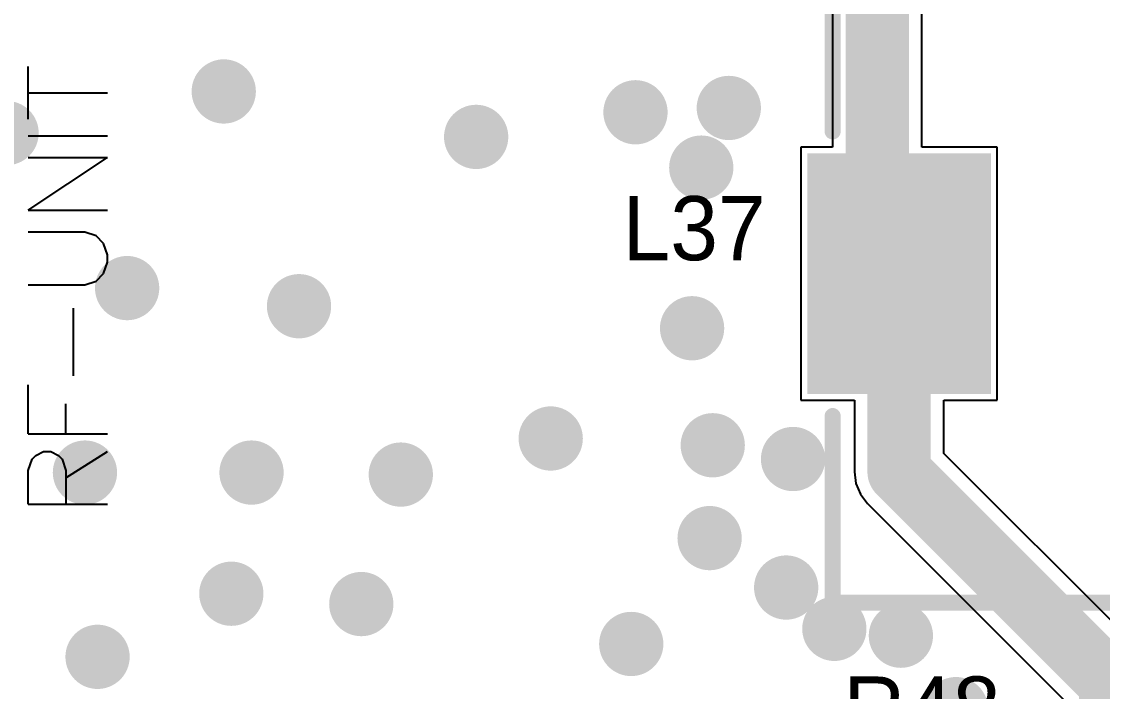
# Model space of a CAD drawing. Header units: millimetres. Extents: x 0 to 7.36, y -3.03 to 0.
# Drawn here: x 5.578 to 6.251, y -2.366 to -1.949 of the extents above; entities that cross this region are included whole.
import ezdxf

# ---------------------------------------------------------------- set-up
doc = ezdxf.new("R2010")
doc.units = ezdxf.units.MM
doc.header["$MEASUREMENT"] = 0
for name, color, linetype in [('BottomLayer', 5, 'Continuous'), ('MultiLayer', 9, 'Continuous'), ('TopLayer', 1, 'Continuous'), ('TopOverlay', 2, 'Continuous'), ('TopPaste', 8, 'Continuous'), ('TopSolder', 216, 'Continuous'), ('ViaHoleLayer', 16, 'Continuous')]:
    doc.layers.add(name, color=color, linetype=linetype)

# ---------------------------------------------------------------- blocks, each defined once
blk = doc.blocks.new('IND_FERRITE_CORE_11')
at = {"layer": 'TopLayer'}
for points in [[(-0.21654, -0.07087), (-0.11024, -0.07087), (-0.21654, 0.07087), (-0.11024, 0.07087)], [(0.11024, -0.07087), (0.21654, -0.07087), (0.11024, 0.07087), (0.21654, 0.07087)]]:
    blk.add_solid(points, dxfattribs=at)
at = {"layer": 'TopOverlay', "const_width": 0.01}
for points in [[(-0.20471, 0.20472), (0.20471, 0.20472)], [(-0.20471, 0.08856), (-0.20471, 0.20472)], [(0.20471, 0.08856), (0.20471, 0.20472)], [(-0.20471, -0.20472), (-0.20471, -0.08856)], [(0.20471, -0.20472), (0.20471, -0.08856)], [(-0.20471, -0.20472), (0.20471, -0.20472)]]:
    blk.add_lwpolyline(points, dxfattribs=at)
at = {"layer": 'TopOverlay', "const_width": 0.005}
for points in [[(-0.20721, 0.20472, 1), (-0.20221, 0.20472, 1)], [(-0.20721, 0.20472, 1), (-0.20221, 0.20472, 1)], [(0.20221, 0.20472, 1), (0.20721, 0.20472, 1)], [(0.20221, 0.20472, 1), (0.20721, 0.20472, 1)], [(-0.20721, 0.08856, 1), (-0.20221, 0.08856, 1)], [(0.20221, 0.08856, 1), (0.20721, 0.08856, 1)], [(-0.20721, -0.08856, 1), (-0.20221, -0.08856, 1)], [(0.20221, -0.08856, 1), (0.20721, -0.08856, 1)], [(-0.20721, -0.20472, 1), (-0.20221, -0.20472, 1)], [(-0.20721, -0.20472, 1), (-0.20221, -0.20472, 1)], [(0.20221, -0.20472, 1), (0.20721, -0.20472, 1)], [(0.20221, -0.20472, 1), (0.20721, -0.20472, 1)]]:
    blk.add_lwpolyline(points, format="xyb", close=True, dxfattribs=at)
at = {"layer": 'TopPaste'}
for points in [[(-0.21654, -0.07087), (-0.11024, -0.07087), (-0.21654, 0.07087), (-0.11024, 0.07087)], [(0.11024, -0.07087), (0.21654, -0.07087), (0.11024, 0.07087), (0.21654, 0.07087)]]:
    blk.add_solid(points, dxfattribs=at)
at = {"layer": 'TopSolder'}
for points in [[(-0.22054, -0.07487), (-0.10624, -0.07487), (-0.22054, 0.07487), (-0.10624, 0.07487)], [(0.10624, -0.07487), (0.22054, -0.07487), (0.10624, 0.07487), (0.22054, 0.07487)]]:
    blk.add_solid(points, dxfattribs=at)
blk = doc.blocks.new('RES_1206_23')
at = {"layer": 'TopLayer'}
for points in [[(-0.08661, -0.03543), (-0.02362, -0.03543), (-0.08661, 0.03543), (-0.02362, 0.03543)], [(0.02362, -0.03543), (0.08661, -0.03543), (0.02362, 0.03543), (0.08661, 0.03543)]]:
    blk.add_solid(points, dxfattribs=at)
at = {"layer": 'TopOverlay', "const_width": 0.01}
for points in [[(0.01178, 0.03146), (-0.01178, 0.03146)], [(0.01178, -0.03146), (-0.01178, -0.03146)]]:
    blk.add_lwpolyline(points, dxfattribs=at)
at = {"layer": 'TopOverlay', "const_width": 0.005}
for points in [[(-0.01428, 0.03146, 1), (-0.00928, 0.03146, 1)], [(0.00928, 0.03146, 1), (0.01428, 0.03146, 1)], [(-0.01428, -0.03146, 1), (-0.00928, -0.03146, 1)], [(0.00928, -0.03146, 1), (0.01428, -0.03146, 1)]]:
    blk.add_lwpolyline(points, format="xyb", close=True, dxfattribs=at)
at = {"layer": 'TopPaste'}
for points in [[(-0.08661, -0.03543), (-0.02362, -0.03543), (-0.08661, 0.03543), (-0.02362, 0.03543)], [(0.02362, -0.03543), (0.08661, -0.03543), (0.02362, 0.03543), (0.08661, 0.03543)]]:
    blk.add_solid(points, dxfattribs=at)
at = {"layer": 'TopSolder'}
for points in [[(-0.09061, -0.03943), (-0.01962, -0.03943), (-0.09061, 0.03943), (-0.01962, 0.03943)], [(0.01962, -0.03943), (0.09061, -0.03943), (0.01962, 0.03943), (0.09061, 0.03943)]]:
    blk.add_solid(points, dxfattribs=at)

msp = doc.modelspace()

# ---------------------------------------------------------------- linework, layer by layer
at = {"layer": 'BottomLayer', "const_width": 0.02}
for points in [[(5.69424, -1.9927, 1), (5.71424, -1.9927, 1)], [(6.00856, -2.00296, 1), (6.02856, -2.00296, 1)], [(5.95048, -2.00565, 1), (5.97048, -2.00565, 1)], [(5.55907, -2.0186, 1), (5.57907, -2.0186, 1)], [(5.85132, -2.02098, 1), (5.87132, -2.02098, 1)], [(5.99142, -2.04009, 1), (6.01142, -2.04009, 1)], [(5.63411, -2.11507, 1), (5.65411, -2.11507, 1)], [(5.74108, -2.12634, 1), (5.76108, -2.12634, 1)], [(5.98571, -2.14005, 1), (6.00571, -2.14005, 1)], [(5.89773, -2.20866, 1), (5.91773, -2.20866, 1)], [(5.99856, -2.21287, 1), (6.01856, -2.21287, 1)], [(6.04854, -2.22144, 1), (6.06854, -2.22144, 1)], [(5.60785, -2.22987, 1), (5.62785, -2.22987, 1)], [(5.71152, -2.22987, 1), (5.73152, -2.22987, 1)], [(5.80443, -2.23112, 1), (5.82443, -2.23112, 1)], [(5.99661, -2.27065, 1), (6.01661, -2.27065, 1)], [(5.69895, -2.30526, 1), (5.71895, -2.30526, 1)], [(6.04426, -2.30141, 1), (6.06426, -2.30141, 1)], [(5.77984, -2.3117, 1), (5.79984, -2.3117, 1)], [(6.07424, -2.32711, 1), (6.09424, -2.32711, 1)], [(6.11565, -2.33139, 1), (6.13565, -2.33139, 1)], [(5.94784, -2.33652, 1), (5.96784, -2.33652, 1)], [(5.6157, -2.34453, 1), (5.6357, -2.34453, 1)], [(6.14993, -2.37709, 1), (6.16993, -2.37709, 1)]]:
    msp.add_lwpolyline(points, format="xyb", close=True, dxfattribs=at)
at = {"layer": 'MultiLayer', "const_width": 0.02}
for points in [[(5.69424, -1.9927, 1), (5.71424, -1.9927, 1)], [(6.00856, -2.00296, 1), (6.02856, -2.00296, 1)], [(5.95048, -2.00565, 1), (5.97048, -2.00565, 1)], [(5.55907, -2.0186, 1), (5.57907, -2.0186, 1)], [(5.85132, -2.02098, 1), (5.87132, -2.02098, 1)], [(5.99142, -2.04009, 1), (6.01142, -2.04009, 1)], [(5.63411, -2.11507, 1), (5.65411, -2.11507, 1)], [(5.74108, -2.12634, 1), (5.76108, -2.12634, 1)], [(5.98571, -2.14005, 1), (6.00571, -2.14005, 1)], [(5.89773, -2.20866, 1), (5.91773, -2.20866, 1)], [(5.99856, -2.21287, 1), (6.01856, -2.21287, 1)], [(6.04854, -2.22144, 1), (6.06854, -2.22144, 1)], [(5.60785, -2.22987, 1), (5.62785, -2.22987, 1)], [(5.71152, -2.22987, 1), (5.73152, -2.22987, 1)], [(5.80443, -2.23112, 1), (5.82443, -2.23112, 1)], [(5.99661, -2.27065, 1), (6.01661, -2.27065, 1)], [(5.69895, -2.30526, 1), (5.71895, -2.30526, 1)], [(6.04426, -2.30141, 1), (6.06426, -2.30141, 1)], [(5.77984, -2.3117, 1), (5.79984, -2.3117, 1)], [(6.07424, -2.32711, 1), (6.09424, -2.32711, 1)], [(6.11565, -2.33139, 1), (6.13565, -2.33139, 1)], [(5.94784, -2.33652, 1), (5.96784, -2.33652, 1)], [(5.6157, -2.34453, 1), (5.6357, -2.34453, 1)], [(6.14993, -2.37709, 1), (6.16993, -2.37709, 1)]]:
    msp.add_lwpolyline(points, format="xyb", close=True, dxfattribs=at)
at = {"layer": 'TopLayer'}
for p, q in [((6.08319, -1.86403), (6.08319, -2.02739)), ((6.13879, -2.02739), (6.13879, -1.86403)), ((6.08319, -2.02739), (6.06348, -2.02739)), ((6.06348, -2.02739), (6.06348, -2.18487)), ((6.18552, -2.02739), (6.13879, -2.02739)), ((6.18552, -2.18487), (6.18552, -2.02739)), ((6.06348, -2.18487), (6.0967, -2.18487)), ((6.0967, -2.18487), (6.0967, -2.22942)), ((6.1523, -2.2179), (6.1523, -2.18487)), ((6.1523, -2.18487), (6.18552, -2.18487)), ((6.2679, -2.3335), (6.1523, -2.2179)), ((6.0967, -2.22942), (6.09765, -2.23661)), ((6.09765, -2.23661), (6.10043, -2.24332)), ((6.10043, -2.24332), (6.10484, -2.24907)), ((6.10484, -2.24907), (6.23252, -2.37675))]:
    msp.add_line(p, q, dxfattribs=at)
at = {"layer": 'TopLayer', "const_width": 0.03937}
for points in [[(6.11099, -2.09261), (6.11099, -1.82466)], [(6.11099, -2.09261), (6.1245, -2.10613)], [(6.1245, -2.22942), (6.1245, -2.10613)], [(6.1245, -2.22942), (6.27189, -2.37681)]]:
    msp.add_lwpolyline(points, dxfattribs=at)
at = {"layer": 'TopLayer'}
for points, const_width in [([(5.69424, -1.9927, 1), (5.71424, -1.9927, 1)], 0.02), ([(6.00856, -2.00296, 1), (6.02856, -2.00296, 1)], 0.02), ([(5.95048, -2.00565, 1), (5.97048, -2.00565, 1)], 0.02), ([(5.55907, -2.0186, 1), (5.57907, -2.0186, 1)], 0.02), ([(5.85132, -2.02098, 1), (5.87132, -2.02098, 1)], 0.02), ([(5.99142, -2.04009, 1), (6.01142, -2.04009, 1)], 0.02), ([(6.10115, -2.09261, 1), (6.12083, -2.09261, 1)], 0.01969), ([(6.10115, -2.09261, 1), (6.12083, -2.09261, 1)], 0.01969), ([(6.11466, -2.10613, 1), (6.13434, -2.10613, 1)], 0.01969), ([(6.11466, -2.10613, 1), (6.13434, -2.10613, 1)], 0.01969), ([(5.63411, -2.11507, 1), (5.65411, -2.11507, 1)], 0.02), ([(5.74108, -2.12634, 1), (5.76108, -2.12634, 1)], 0.02), ([(5.98571, -2.14005, 1), (6.00571, -2.14005, 1)], 0.02), ([(5.89773, -2.20866, 1), (5.91773, -2.20866, 1)], 0.02), ([(5.99856, -2.21287, 1), (6.01856, -2.21287, 1)], 0.02), ([(6.04854, -2.22144, 1), (6.06854, -2.22144, 1)], 0.02), ([(5.60785, -2.22987, 1), (5.62785, -2.22987, 1)], 0.02), ([(5.71152, -2.22987, 1), (5.73152, -2.22987, 1)], 0.02), ([(5.80443, -2.23112, 1), (5.82443, -2.23112, 1)], 0.02), ([(6.11466, -2.22942, 1), (6.13434, -2.22942, 1)], 0.01969), ([(6.11466, -2.22942, 1), (6.13434, -2.22942, 1)], 0.01969), ([(5.99661, -2.27065, 1), (6.01661, -2.27065, 1)], 0.02), ([(5.69895, -2.30526, 1), (5.71895, -2.30526, 1)], 0.02), ([(6.04426, -2.30141, 1), (6.06426, -2.30141, 1)], 0.02), ([(5.77984, -2.3117, 1), (5.79984, -2.3117, 1)], 0.02), ([(6.07424, -2.32711, 1), (6.09424, -2.32711, 1)], 0.02), ([(6.11565, -2.33139, 1), (6.13565, -2.33139, 1)], 0.02), ([(5.94784, -2.33652, 1), (5.96784, -2.33652, 1)], 0.02), ([(5.6157, -2.34453, 1), (5.6357, -2.34453, 1)], 0.02), ([(6.14993, -2.37709, 1), (6.16993, -2.37709, 1)], 0.02)]:
    msp.add_lwpolyline(points, format="xyb", close=True, dxfattribs=dict(at, const_width=const_width))
at = {"layer": 'TopOverlay'}
for p, q in [((5.5826, -2.00995), (5.5826, -1.97715)), ((5.5826, -1.99355), (5.63181, -1.99355)), ((5.5826, -2.02026), (5.63181, -2.02026)), ((5.5826, -2.06665), (5.63181, -2.03385)), ((5.5826, -2.03385), (5.63181, -2.03385)), ((5.5826, -2.06665), (5.63181, -2.06665)), ((5.61775, -2.08024), (5.5826, -2.08024)), ((5.62478, -2.08258), (5.61775, -2.08024)), ((5.62946, -2.08727), (5.62478, -2.08258)), ((5.63181, -2.0943), (5.62946, -2.08727)), ((5.63181, -2.09898), (5.63181, -2.0943)), ((5.62946, -2.10601), (5.63181, -2.09898)), ((5.61775, -2.11304), (5.62478, -2.1107)), ((5.62478, -2.1107), (5.62946, -2.10601)), ((5.5826, -2.11304), (5.61775, -2.11304)), ((5.61072, -2.16974), (5.61072, -2.12757)), ((5.5826, -2.20582), (5.5826, -2.17536)), ((5.60603, -2.20582), (5.60603, -2.18708)), ((5.5826, -2.20582), (5.63181, -2.20582)), ((5.58495, -2.22152), (5.58729, -2.21918)), ((5.58729, -2.21918), (5.59197, -2.21683)), ((5.59197, -2.21683), (5.59666, -2.21683)), ((5.59666, -2.21683), (5.60135, -2.21918)), ((5.60135, -2.21918), (5.60369, -2.22152)), ((5.60603, -2.23323), (5.63181, -2.21683)), ((5.5826, -2.22855), (5.58495, -2.22152)), ((5.60369, -2.22152), (5.60603, -2.22855)), ((5.5826, -2.24963), (5.5826, -2.22855)), ((5.60603, -2.22855), (5.60603, -2.24963)), ((5.5826, -2.24963), (5.63181, -2.24963))]:
    msp.add_line(p, q, dxfattribs=at)
at = {"layer": 'ViaHoleLayer', "const_width": 0.00956}
for points in [[(5.69946, -1.9927, 1), (5.70902, -1.9927, 1)], [(5.9557, -2.00565, 1), (5.96526, -2.00565, 1)], [(6.01378, -2.00296, 1), (6.02334, -2.00296, 1)], [(5.56429, -2.0186, 1), (5.57386, -2.0186, 1)], [(5.85654, -2.02098, 1), (5.8661, -2.02098, 1)], [(5.99664, -2.04009, 1), (6.0062, -2.04009, 1)], [(5.63933, -2.11507, 1), (5.64889, -2.11507, 1)], [(5.7463, -2.12634, 1), (5.75586, -2.12634, 1)], [(5.99093, -2.14005, 1), (6.00049, -2.14005, 1)], [(5.90295, -2.20866, 1), (5.91251, -2.20866, 1)], [(6.00378, -2.21287, 1), (6.01334, -2.21287, 1)], [(6.05376, -2.22144, 1), (6.06332, -2.22144, 1)], [(5.61307, -2.22987, 1), (5.62263, -2.22987, 1)], [(5.71674, -2.22987, 1), (5.7263, -2.22987, 1)], [(5.80965, -2.23112, 1), (5.81921, -2.23112, 1)], [(6.00183, -2.27065, 1), (6.01139, -2.27065, 1)], [(6.04948, -2.30141, 1), (6.05904, -2.30141, 1)], [(5.70417, -2.30526, 1), (5.71373, -2.30526, 1)], [(5.78506, -2.3117, 1), (5.79462, -2.3117, 1)], [(6.07946, -2.32711, 1), (6.08902, -2.32711, 1)], [(5.95306, -2.33652, 1), (5.96262, -2.33652, 1)], [(6.12087, -2.33139, 1), (6.13043, -2.33139, 1)], [(5.62092, -2.34453, 1), (5.63049, -2.34453, 1)]]:
    msp.add_lwpolyline(points, format="xyb", close=True, dxfattribs=at)

# ---------------------------------------------------------------- block references
msp.add_blockref('IND_FERRITE_CORE_11', (6.28789, -2.10613))
at = {"rotation": 180}
msp.add_blockref('RES_1206_23', (6.32701, -2.37681), dxfattribs=at)

# ---------------------------------------------------------------- texts
at = {"layer": 'TopOverlay'}
for s, p in [('L37', (5.95248, -2.09774)), ('R48', (6.08981, -2.39666))]:
    msp.add_text(s, height=0.039894, dxfattribs=at).set_placement(p)

doc.saveas('drawing.dxf')
